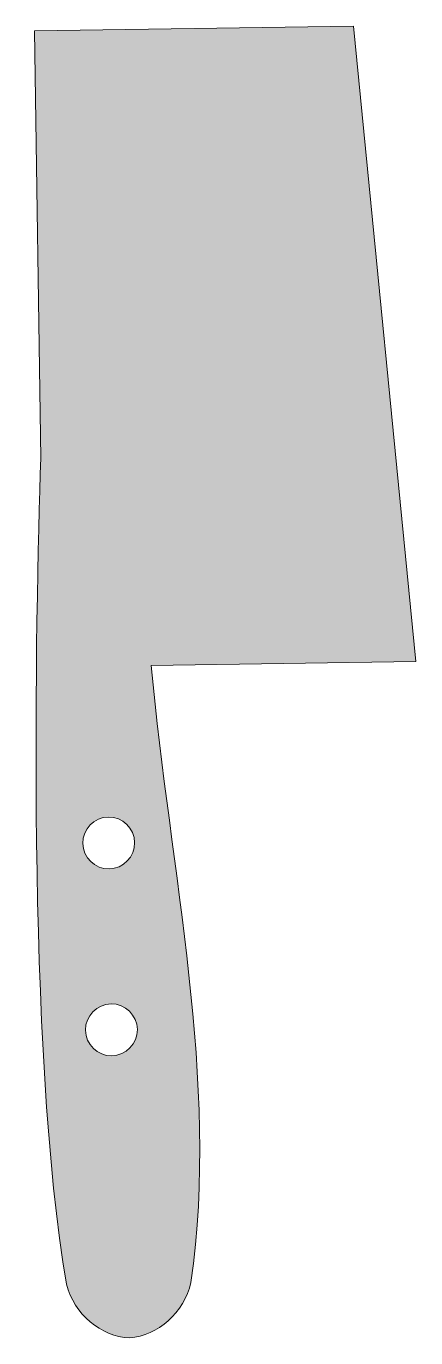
# Model space of a CAD drawing. Header units: inches. Extents: x -1 to 30, y 0 to 102.
import ezdxf

# ---------------------------------------------------------------- set-up
doc = ezdxf.new("R2010")
doc.units = ezdxf.units.IN
doc.header["$MEASUREMENT"] = 0
doc.layers.add('Layer 1', color=7, linetype='Continuous')

msp = doc.modelspace()

# ---------------------------------------------------------------- hatches: boundary and pattern name
at = {"layer": 'Layer 1', "true_color": 0xf05a28}
h = msp.add_hatch(color=20, dxfattribs=at)
h.dxf.hatch_style = 2
edge = h.paths.add_edge_path()
edge.add_spline(control_points=[(0, 101.24), (0, 101.24), (0.48, 68.13), (0.48, 68.13), (0.09, 55.96), (-0.64, 22.25), (2.47, 4.14), (3.09, 1.83), (5.14, 0.07), (7.36, 0), (9.58, 0.13), (11.58, 1.95), (12.13, 4.28), (14.37, 20), (10.49, 36.13), (9.05, 52.09), (9.05, 52.09), (29.56, 52.39), (29.56, 52.39), (29.56, 52.39), (24.74, 101.6), (24.74, 101.6), (24.74, 101.6), (0, 101.24), (0, 101.24)], knot_values=[0, 0, 0, 0, 1, 1, 1, 2, 2, 2, 3, 3, 3, 4, 4, 4, 5, 5, 5, 6, 6, 6, 7, 7, 7, 8, 8, 8, 8], degree=3, periodic=1)
edge = h.paths.add_edge_path()
edge.add_spline(control_points=[(3.95, 23.83), (3.93, 24.92), (4.84, 25.85), (5.93, 25.87), (7.03, 25.88), (7.95, 24.98), (7.97, 23.88), (7.99, 22.79), (7.09, 21.86), (5.99, 21.84), (4.89, 21.83), (3.96, 22.73), (3.95, 23.83)], knot_values=[0, 0, 0, 0, 1, 1, 1, 2, 2, 2, 3, 3, 3, 4, 4, 4, 4], degree=3, periodic=1)
edge = h.paths.add_edge_path()
edge.add_spline(control_points=[(5.72, 40.34), (6.82, 40.36), (7.75, 39.46), (7.76, 38.36), (7.78, 37.26), (6.88, 36.34), (5.78, 36.32), (4.68, 36.3), (3.76, 37.21), (3.74, 38.3), (3.72, 39.4), (4.63, 40.33), (5.72, 40.34)], knot_values=[0, 0, 0, 0, 1, 1, 1, 2, 2, 2, 3, 3, 3, 4, 4, 4, 4], degree=3, periodic=1)

# ---------------------------------------------------------------- linework, layer by layer
at = {"layer": 'Layer 1', "lineweight": 0}
for points, knots in [([(0, 101.24), (0, 101.24), (0.48, 68.13), (0.48, 68.13), (0.09, 55.96), (-0.64, 22.25), (2.47, 4.14), (3.09, 1.83), (5.14, 0.07), (7.36, 0), (9.58, 0.13), (11.58, 1.95), (12.13, 4.28), (14.37, 20), (10.49, 36.13), (9.05, 52.09), (9.05, 52.09), (29.56, 52.39), (29.56, 52.39), (29.56, 52.39), (24.74, 101.6), (24.74, 101.6), (24.74, 101.6), (0, 101.24), (0, 101.24)], [0, 0, 0, 0, 1, 1, 1, 2, 2, 2, 3, 3, 3, 4, 4, 4, 5, 5, 5, 6, 6, 6, 7, 7, 7, 8, 8, 8, 8]), ([(5.72, 40.34), (6.82, 40.36), (7.75, 39.46), (7.76, 38.36), (7.78, 37.26), (6.88, 36.34), (5.78, 36.32), (4.68, 36.3), (3.76, 37.21), (3.74, 38.3), (3.72, 39.4), (4.63, 40.33), (5.72, 40.34)], [0, 0, 0, 0, 1, 1, 1, 2, 2, 2, 3, 3, 3, 4, 4, 4, 4]), ([(3.95, 23.83), (3.93, 24.92), (4.84, 25.85), (5.93, 25.87), (7.03, 25.88), (7.95, 24.98), (7.97, 23.88), (7.99, 22.79), (7.09, 21.86), (5.99, 21.84), (4.89, 21.83), (3.96, 22.73), (3.95, 23.83)], [0, 0, 0, 0, 1, 1, 1, 2, 2, 2, 3, 3, 3, 4, 4, 4, 4])]:
    msp.add_open_spline(points, degree=3, knots=knots, dxfattribs=at)

doc.saveas('drawing.dxf')
